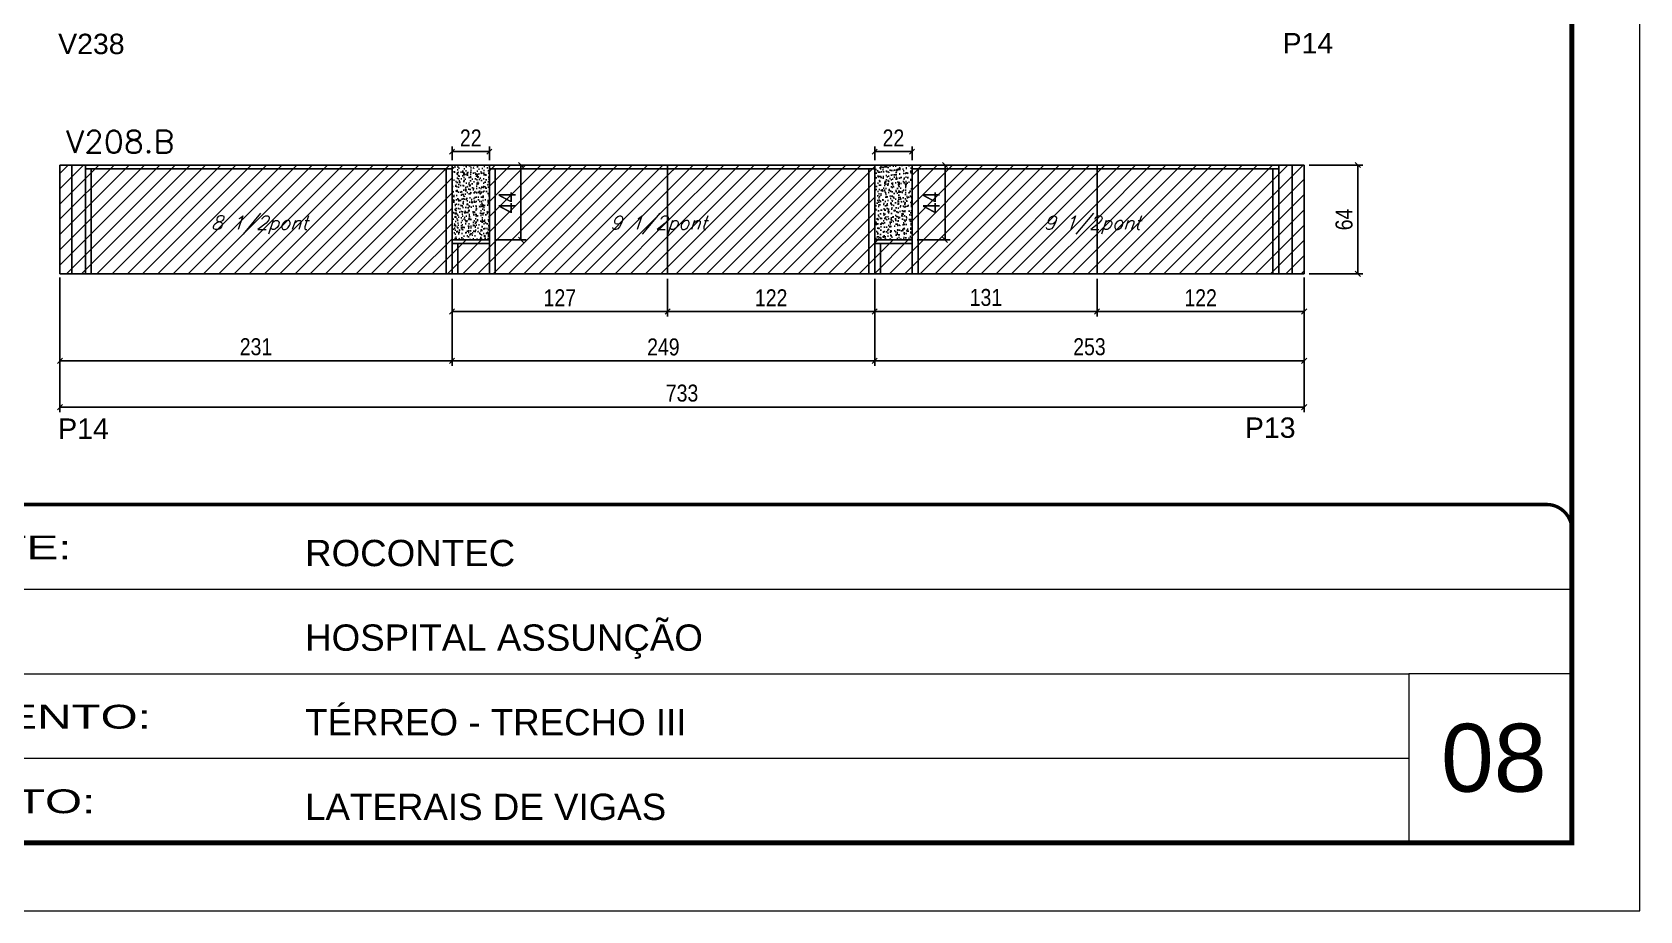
# Model space of a CAD drawing. Extents: x 137137 to 143418, y 10464 to 34486.
# Drawn here: x 142444 to 143391, y 32287 to 32805 of the extents above; entities that cross this region are included whole.
import ezdxf

# ---------------------------------------------------------------- set-up
doc = ezdxf.new("R2010")
doc.units = 0
doc.linetypes.add('CONTINUO', pattern=[0])
doc.linetypes.add('DASHED', pattern=[0.75, 0.5, -0.25])
for name, color, linetype in [('5', 5, 'Continuous'), ('COTA', 241, 'Continuous'), ('Painéis', 200, 'Continuous'), ('SARR_2.2x7', 40, 'Continuous'), ('SARR_3.5x7', 81, 'Continuous'), ('texto', 7, 'Continuous')]:
    doc.layers.add(name, color=color, linetype=linetype)
for name, color, linetype, lineweight in [('CARIMBO', 255, 'Continuous', 9), ('Folhas', 255, 'Continuous', 9), ('Hachura', 251, 'Continuous', 9), ('SARRAFO DE PRESSAO', 251, 'DASHED', 9), ('Texto Seção', 7, 'Continuous', 15)]:
    doc.layers.add(name, color=color, linetype=linetype, lineweight=lineweight)
doc.styles.add('ARIAL', font='arial.ttf')
doc.styles.add('COTA TECNICA', font='techl___.ttf', dxfattribs={"height": 10})
doc.styles.add('REGUA-120', font='ROMANS.shx', dxfattribs={"height": 15})
doc.styles.add('Romans', font='romans.shx')
doc.styles.get("Standard").update_dxf_attribs({"font": 'arial.ttf'})
doc.styles.add('Tecnologia', font='')
doc.styles.get('Tecnologia').set_extended_font_data('Forgotten Futurist')
doc.dimstyles.new('PAINEL', dxfattribs={"dimtxt": 10, "dimasz": 3, "dimexe": 3, "dimexo": 3, "dimgap": 3, "dimtad": 1, "dimdec": 1, "dimzin": 12, "dimdsep": 46, "dimtxsty": 'COTA TECNICA', "dimblk1": 'OBLIQUE', "dimblk2": 'OBLIQUE', "dimsah": 1, "dimcen": 0.9, "dimclrd": 4, "dimclre": 4, "dimclrt": 240, "dimadec": 1, "dimazin": 3, "dimtfac": 1, "dimtdec": 1, "dimtmove": 0, "dimatfit": 3, "dimfxl": 1, "dimtolj": 1, "dimtzin": 12, "dimarcsym": 0})
pattern_1 = [(50, (11015.9967, 442.5227), (5.46554007, -0.47817257), [0.5715, -6.2865]), (355, (11015.9967, 442.523), (-1.05730264, 5.73170536), [0.4572, -5.02921753]), (100.4514447, (11016.452, 442.483), (4.40823741, 5.25353256), [0.48570026, -5.34270734]), (46.1842, (11015.997, 444.047), (8.13237123, -1.26126984), [0.85725, -9.42975]), (96.6355576, (11016.6744, 443.942), (7.122124, 7.42278374), [0.7285507, -8.01406824]), (351.184151, (11015.997, 444.047), (7.122124, 7.42278374), [0.685799, -7.54379196]), (21, (11016.7587, 443.6657), (4.54843174, -3.06795595), [0.5715, -6.2865]), (326, (11016.7587, 443.666), (1.85406085, 5.52563898), [0.4572, -5.0292]), (71.451445, (11017.138, 443.41), (6.40249258, 2.45768307), [0.48570026, -5.34269813]), (37.5, (11015.9967, 442.5227), (0.092658098, 2.536651166), [0, -4.96824, 0, -5.1054, 0, -5.04825]), (7.5, (11015.9967, 442.5227), (2.004589875, 3.005417245), [0, -2.91084, 0, -4.85394, 0, -1.92405]), (327.5, (11014.2975, 442.5227), (4.067717855, -0.17186232), [0, -1.905, 0, -5.9436, 0, -7.8867]), (317.5, (11013.5355, 442.5227), (4.44387544, 0.76279473), [0, -2.4765, 0, -3.94716, 0, -5.6007])]

# ---------------------------------------------------------------- blocks, each defined once
blk = doc.blocks.new('_Oblique')
at = {"color": 0, "linetype": 'ByBlock', "lineweight": -2}
blk.add_line((-0.5, -0.5), (0.5, 0.5), dxfattribs=at)
blk = doc.blocks.new('*D211')
at = {"layer": 'COTA', "color": 4, "linetype": 'ByBlock', "lineweight": -2, "transparency": 16777216}
for p, q in [((142940.05, 32659.26), (142940.05, 32608.05)), ((143193.05, 32659.26), (143193.05, 32608.05)), ((143193.05, 32611.05), (142940.05, 32611.05))]:
    blk.add_line(p, q, dxfattribs=at)
at = {"layer": 'Defpoints', "color": 0, "linetype": 'ByBlock', "transparency": 16777216}
for p in [(142940.05, 32662.26), (143193.05, 32662.26), (142940.05, 32611.05)]:
    blk.add_point(p, dxfattribs=at)
at = {"layer": 'COTA', "color": 4, "linetype": 'ByBlock', "lineweight": -2, "transparency": 16777216, "xscale": 3, "yscale": 3, "zscale": 3, "rotation": 180}
blk.add_blockref('_Oblique', (142940.05, 32611.05), dxfattribs=at)
at = {"layer": 'COTA', "color": 4, "linetype": 'ByBlock', "lineweight": -2, "transparency": 16777216, "xscale": 3, "yscale": 3, "zscale": 3}
blk.add_blockref('_Oblique', (143193.05, 32611.05), dxfattribs=at)
at = {"layer": 'COTA', "color": 240, "linetype": 'ByBlock', "transparency": 16777216, "insert": (143066.55, 32619.27), "char_height": 10, "attachment_point": 5, "style": 'COTA TECNICA'}
blk.add_mtext('\\A1;253', dxfattribs=at)
blk = doc.blocks.new('*D212')
at = {"layer": 'COTA', "color": 4, "linetype": 'ByBlock', "lineweight": -2, "transparency": 16777216}
for p, q in [((142691.05, 32659.26), (142691.05, 32608.05)), ((142940.05, 32659.26), (142940.05, 32608.05)), ((142940.05, 32611.05), (142691.05, 32611.05))]:
    blk.add_line(p, q, dxfattribs=at)
at = {"layer": 'Defpoints', "color": 0, "linetype": 'ByBlock', "transparency": 16777216}
for p in [(142691.05, 32662.26), (142940.05, 32662.26), (142691.05, 32611.05)]:
    blk.add_point(p, dxfattribs=at)
at = {"layer": 'COTA', "color": 4, "linetype": 'ByBlock', "lineweight": -2, "transparency": 16777216, "xscale": 3, "yscale": 3, "zscale": 3, "rotation": 180}
blk.add_blockref('_Oblique', (142691.05, 32611.05), dxfattribs=at)
at = {"layer": 'COTA', "color": 4, "linetype": 'ByBlock', "lineweight": -2, "transparency": 16777216, "xscale": 3, "yscale": 3, "zscale": 3}
blk.add_blockref('_Oblique', (142940.05, 32611.05), dxfattribs=at)
at = {"layer": 'COTA', "color": 240, "linetype": 'ByBlock', "transparency": 16777216, "insert": (142815.55, 32619.15), "char_height": 10, "attachment_point": 5, "style": 'COTA TECNICA'}
blk.add_mtext('\\A1;249', dxfattribs=at)
blk = doc.blocks.new('*D213')
at = {"layer": 'COTA', "color": 4, "linetype": 'ByBlock', "lineweight": -2, "transparency": 16777216}
for p, q in [((142460.05, 32659.26), (142460.05, 32608.05)), ((142691.05, 32659.26), (142691.05, 32608.05)), ((142691.05, 32611.05), (142460.05, 32611.05))]:
    blk.add_line(p, q, dxfattribs=at)
at = {"layer": 'Defpoints', "color": 0, "linetype": 'ByBlock', "transparency": 16777216}
for p in [(142460.05, 32662.26), (142691.05, 32662.26), (142460.05, 32611.05)]:
    blk.add_point(p, dxfattribs=at)
at = {"layer": 'COTA', "color": 4, "linetype": 'ByBlock', "lineweight": -2, "transparency": 16777216, "xscale": 3, "yscale": 3, "zscale": 3, "rotation": 180}
blk.add_blockref('_Oblique', (142460.05, 32611.05), dxfattribs=at)
at = {"layer": 'COTA', "color": 4, "linetype": 'ByBlock', "lineweight": -2, "transparency": 16777216, "xscale": 3, "yscale": 3, "zscale": 3}
blk.add_blockref('_Oblique', (142691.05, 32611.05), dxfattribs=at)
at = {"layer": 'COTA', "color": 240, "linetype": 'ByBlock', "transparency": 16777216, "insert": (142575.55, 32619.27), "char_height": 10, "attachment_point": 5, "style": 'COTA TECNICA'}
blk.add_mtext('\\A1;231', dxfattribs=at)
blk = doc.blocks.new('*D214')
at = {"layer": 'COTA', "color": 4, "linetype": 'ByBlock', "lineweight": -2, "transparency": 16777216}
for p, q in [((143071.05, 32659.26), (143071.05, 32637.08)), ((143193.05, 32659.26), (143193.05, 32637.08)), ((143193.05, 32640.08), (143071.05, 32640.08))]:
    blk.add_line(p, q, dxfattribs=at)
at = {"layer": 'Defpoints', "color": 0, "linetype": 'ByBlock', "transparency": 16777216}
for p in [(143071.05, 32662.26), (143193.05, 32662.26), (143071.05, 32640.08)]:
    blk.add_point(p, dxfattribs=at)
at = {"layer": 'COTA', "color": 4, "linetype": 'ByBlock', "lineweight": -2, "transparency": 16777216, "xscale": 3, "yscale": 3, "zscale": 3, "rotation": 180}
blk.add_blockref('_Oblique', (143071.05, 32640.08), dxfattribs=at)
at = {"layer": 'COTA', "color": 4, "linetype": 'ByBlock', "lineweight": -2, "transparency": 16777216, "xscale": 3, "yscale": 3, "zscale": 3}
blk.add_blockref('_Oblique', (143193.05, 32640.08), dxfattribs=at)
at = {"layer": 'COTA', "color": 240, "linetype": 'ByBlock', "transparency": 16777216, "insert": (143132.05, 32648.13), "char_height": 10, "attachment_point": 5, "style": 'COTA TECNICA'}
blk.add_mtext('\\A1;122', dxfattribs=at)
blk = doc.blocks.new('*D215')
at = {"layer": 'COTA', "color": 4, "linetype": 'ByBlock', "lineweight": -2, "transparency": 16777216}
for p, q in [((142940.05, 32659.26), (142940.05, 32637.08)), ((143071.05, 32659.26), (143071.05, 32637.08)), ((143071.05, 32640.08), (142940.05, 32640.08))]:
    blk.add_line(p, q, dxfattribs=at)
at = {"layer": 'Defpoints', "color": 0, "linetype": 'ByBlock', "transparency": 16777216}
for p in [(142940.05, 32662.26), (143071.05, 32662.26), (142940.05, 32640.08)]:
    blk.add_point(p, dxfattribs=at)
at = {"layer": 'COTA', "color": 4, "linetype": 'ByBlock', "lineweight": -2, "transparency": 16777216, "xscale": 3, "yscale": 3, "zscale": 3, "rotation": 180}
blk.add_blockref('_Oblique', (142940.05, 32640.08), dxfattribs=at)
at = {"layer": 'COTA', "color": 4, "linetype": 'ByBlock', "lineweight": -2, "transparency": 16777216, "xscale": 3, "yscale": 3, "zscale": 3}
blk.add_blockref('_Oblique', (143071.05, 32640.08), dxfattribs=at)
at = {"layer": 'COTA', "color": 240, "linetype": 'ByBlock', "transparency": 16777216, "insert": (143005.55, 32648.29), "char_height": 10, "attachment_point": 5, "style": 'COTA TECNICA'}
blk.add_mtext('\\A1;131', dxfattribs=at)
blk = doc.blocks.new('*D216')
at = {"layer": 'COTA', "color": 4, "linetype": 'ByBlock', "lineweight": -2, "transparency": 16777216}
for p, q in [((142818.05, 32659.26), (142818.05, 32637.08)), ((142940.05, 32659.26), (142940.05, 32637.08)), ((142940.05, 32640.08), (142818.05, 32640.08))]:
    blk.add_line(p, q, dxfattribs=at)
at = {"layer": 'Defpoints', "color": 0, "linetype": 'ByBlock', "transparency": 16777216}
for p in [(142818.05, 32662.26), (142940.05, 32662.26), (142818.05, 32640.08)]:
    blk.add_point(p, dxfattribs=at)
at = {"layer": 'COTA', "color": 4, "linetype": 'ByBlock', "lineweight": -2, "transparency": 16777216, "xscale": 3, "yscale": 3, "zscale": 3, "rotation": 180}
blk.add_blockref('_Oblique', (142818.05, 32640.08), dxfattribs=at)
at = {"layer": 'COTA', "color": 4, "linetype": 'ByBlock', "lineweight": -2, "transparency": 16777216, "xscale": 3, "yscale": 3, "zscale": 3}
blk.add_blockref('_Oblique', (142940.05, 32640.08), dxfattribs=at)
at = {"layer": 'COTA', "color": 240, "linetype": 'ByBlock', "transparency": 16777216, "insert": (142879.05, 32648.13), "char_height": 10, "attachment_point": 5, "style": 'COTA TECNICA'}
blk.add_mtext('\\A1;122', dxfattribs=at)
blk = doc.blocks.new('*D217')
at = {"layer": 'COTA', "color": 4, "linetype": 'ByBlock', "lineweight": -2, "transparency": 16777216}
for p, q in [((142691.05, 32659.26), (142691.05, 32637.08)), ((142818.05, 32659.26), (142818.05, 32637.08)), ((142818.05, 32640.08), (142691.05, 32640.08))]:
    blk.add_line(p, q, dxfattribs=at)
at = {"layer": 'Defpoints', "color": 0, "linetype": 'ByBlock', "transparency": 16777216}
for p in [(142691.05, 32662.26), (142818.05, 32662.26), (142691.05, 32640.08)]:
    blk.add_point(p, dxfattribs=at)
at = {"layer": 'COTA', "color": 4, "linetype": 'ByBlock', "lineweight": -2, "transparency": 16777216, "xscale": 3, "yscale": 3, "zscale": 3, "rotation": 180}
blk.add_blockref('_Oblique', (142691.05, 32640.08), dxfattribs=at)
at = {"layer": 'COTA', "color": 4, "linetype": 'ByBlock', "lineweight": -2, "transparency": 16777216, "xscale": 3, "yscale": 3, "zscale": 3}
blk.add_blockref('_Oblique', (142818.05, 32640.08), dxfattribs=at)
at = {"layer": 'COTA', "color": 240, "linetype": 'ByBlock', "transparency": 16777216, "insert": (142754.55, 32648.15), "char_height": 10, "attachment_point": 5, "style": 'COTA TECNICA'}
blk.add_mtext('\\A1;127', dxfattribs=at)
blk = doc.blocks.new('*D218')
at = {"layer": 'COTA', "color": 4, "linetype": 'ByBlock', "lineweight": -2, "transparency": 16777216}
for p, q in [((142716.05, 32726.26), (142734.64, 32726.26)), ((142731.64, 32726.26), (142731.64, 32682.26)), ((142716.05, 32682.26), (142734.64, 32682.26))]:
    blk.add_line(p, q, dxfattribs=at)
at = {"layer": 'Defpoints', "color": 0, "linetype": 'ByBlock', "transparency": 16777216}
for p in [(142713.05, 32726.26), (142713.05, 32682.26), (142731.64, 32682.26)]:
    blk.add_point(p, dxfattribs=at)
at = {"layer": 'COTA', "color": 4, "linetype": 'ByBlock', "lineweight": -2, "transparency": 16777216, "xscale": 3, "yscale": 3, "zscale": 3}
for p, rotation in [((142731.64, 32726.26), 90), ((142731.64, 32682.26), 270)]:
    blk.add_blockref('_Oblique', p, dxfattribs=dict(at, rotation=rotation))
at = {"layer": 'COTA', "color": 240, "linetype": 'ByBlock', "transparency": 16777216, "insert": (142723.57, 32704.26), "char_height": 10, "attachment_point": 5, "rotation": 90, "style": 'COTA TECNICA'}
blk.add_mtext('\\A1;44', dxfattribs=at)
blk = doc.blocks.new('*D219')
at = {"layer": 'COTA', "color": 4, "linetype": 'ByBlock', "lineweight": -2, "transparency": 16777216}
for p, q in [((142965.05, 32726.26), (142984.48, 32726.26)), ((142981.48, 32726.26), (142981.48, 32682.26)), ((142965.05, 32682.26), (142984.48, 32682.26))]:
    blk.add_line(p, q, dxfattribs=at)
at = {"layer": 'Defpoints', "color": 0, "linetype": 'ByBlock', "transparency": 16777216}
for p in [(142962.05, 32726.26), (142962.05, 32682.26), (142981.48, 32682.26)]:
    blk.add_point(p, dxfattribs=at)
at = {"layer": 'COTA', "color": 4, "linetype": 'ByBlock', "lineweight": -2, "transparency": 16777216, "xscale": 3, "yscale": 3, "zscale": 3}
for p, rotation in [((142981.48, 32726.26), 90), ((142981.48, 32682.26), 270)]:
    blk.add_blockref('_Oblique', p, dxfattribs=dict(at, rotation=rotation))
at = {"layer": 'COTA', "color": 240, "linetype": 'ByBlock', "transparency": 16777216, "insert": (142973.41, 32704.26), "char_height": 10, "attachment_point": 5, "rotation": 90, "style": 'COTA TECNICA'}
blk.add_mtext('\\A1;44', dxfattribs=at)
blk = doc.blocks.new('*D49')
at = {"layer": 'COTA', "color": 4, "linetype": 'ByBlock', "lineweight": -2, "transparency": 16777216}
for p, q in [((143196.05, 32726.26), (143227.68, 32726.26)), ((143224.68, 32726.26), (143224.68, 32662.26)), ((143196.05, 32662.26), (143227.68, 32662.26))]:
    blk.add_line(p, q, dxfattribs=at)
at = {"layer": 'Defpoints', "color": 0, "linetype": 'ByBlock', "transparency": 16777216}
for p in [(143193.05, 32726.26), (143193.05, 32662.26), (143224.68, 32662.26)]:
    blk.add_point(p, dxfattribs=at)
at = {"layer": 'COTA', "color": 4, "linetype": 'ByBlock', "lineweight": -2, "transparency": 16777216, "xscale": 3, "yscale": 3, "zscale": 3}
for p, rotation in [((143224.68, 32726.26), 90), ((143224.68, 32662.26), 270)]:
    blk.add_blockref('_Oblique', p, dxfattribs=dict(at, rotation=rotation))
at = {"layer": 'COTA', "color": 240, "linetype": 'ByBlock', "transparency": 16777216, "insert": (143216.58, 32694.26), "char_height": 10, "attachment_point": 5, "rotation": 90, "style": 'COTA TECNICA'}
blk.add_mtext('\\A1;64', dxfattribs=at)
blk = doc.blocks.new('9999999999')
at = {"color": 30, "linetype": 'CONTINUO'}
for p, q in [((98564.56, 34379.64), (99583.98, 34379.64)), ((98564.56, 34329.83), (99487.98, 34329.83)), ((99583.98, 34329.83), (99487.98, 34329.83)), ((99487.98, 34329.83), (99487.98, 34230.21)), ((98564.56, 34280.02), (99487.98, 34280.02))]:
    blk.add_line(p, q, dxfattribs=at)
at = {"color": 30, "linetype": 'CONTINUO', "const_width": 2}
blk.add_lwpolyline([(99583.98, 34230.21), (99583.98, 34414.45, 0.414214), (99568.98, 34429.45), (98228.98, 34429.45, 0.414214), (98213.98, 34414.45), (98213.98, 34245.21, 0.414214), (98228.98, 34230.21), (99583.98, 34230.21)], format="xyb", dxfattribs=at)
at = {"layer": 'Folhas'}
blk.add_lwpolyline([(98138.98, 34190.21), (99623.98, 34190.21), (99623.98, 35240.21), (98138.98, 35240.21)], close=True, dxfattribs=at)
at = {"layer": 'Folhas', "color": 30, "const_width": 3}
blk.add_lwpolyline([(98213.98, 34230.21), (99583.98, 34230.21), (99583.98, 35200.21), (98213.98, 35200.21)], close=True, dxfattribs=at)
at = {"color": 7, "linetype": 'Continuous', "ltscale": 5, "style": 'ARIAL'}
for s, height, p in [('ROCONTEC', 15.483, (98837.68, 34393.13)), ('HOSPITAL ASSUNÇÃO', 15.4829, (98837.68, 34343.32)), ('TÉRREO - TRECHO III', 15.4829, (98837.68, 34293.51)), ('LATERAIS DE VIGAS', 15.4829, (98837.68, 34243.7))]:
    blk.add_text(s, height=height, dxfattribs=at).set_placement(p)
at = {"layer": 'Folhas', "color": 7, "style": 'Tecnologia', "width": 1.5}
for s, p in [('CLIENTE:', (98573.65, 34397.17)), ('PAVIMENTO:', (98573.65, 34297.5)), ('PROJETO:', (98573.65, 34247.69))]:
    blk.add_text(s, height=14, dxfattribs=at).set_placement(p)
blk = doc.blocks.new('*D280')
at = {"layer": 'COTA', "color": 4, "lineweight": -2, "transparency": 16777216}
for p, q in [((142691.05, 32729.26), (142691.05, 32737.24)), ((142713.05, 32734.24), (142691.05, 32734.24)), ((142713.05, 32729.26), (142713.05, 32737.24))]:
    blk.add_line(p, q, dxfattribs=at)
at = {"layer": 'Defpoints', "color": 0, "transparency": 16777216}
for p in [(142691.05, 32734.24), (142691.05, 32726.26), (142713.05, 32726.26)]:
    blk.add_point(p, dxfattribs=at)
at = {"layer": 'COTA', "color": 4, "lineweight": -2, "transparency": 16777216, "xscale": 3, "yscale": 3, "zscale": 3, "rotation": 180}
blk.add_blockref('_Oblique', (142691.05, 32734.24), dxfattribs=at)
at = {"layer": 'COTA', "color": 4, "lineweight": -2, "transparency": 16777216, "xscale": 3, "yscale": 3, "zscale": 3}
blk.add_blockref('_Oblique', (142713.05, 32734.24), dxfattribs=at)
at = {"layer": 'COTA', "color": 240, "transparency": 16777216, "insert": (142702.05, 32742.24), "char_height": 10, "attachment_point": 5, "style": 'COTA TECNICA'}
blk.add_mtext('\\A1;22', dxfattribs=at)
blk = doc.blocks.new('*D281')
at = {"layer": 'COTA', "color": 4, "lineweight": -2, "transparency": 16777216}
for p, q in [((142940.05, 32729.26), (142940.05, 32737.24)), ((142962.05, 32734.24), (142940.05, 32734.24)), ((142962.05, 32729.26), (142962.05, 32737.24))]:
    blk.add_line(p, q, dxfattribs=at)
at = {"layer": 'Defpoints', "color": 0, "transparency": 16777216}
for p in [(142940.05, 32734.24), (142940.05, 32726.26), (142962.05, 32726.26)]:
    blk.add_point(p, dxfattribs=at)
at = {"layer": 'COTA', "color": 4, "lineweight": -2, "transparency": 16777216, "xscale": 3, "yscale": 3, "zscale": 3, "rotation": 180}
blk.add_blockref('_Oblique', (142940.05, 32734.24), dxfattribs=at)
at = {"layer": 'COTA', "color": 4, "lineweight": -2, "transparency": 16777216, "xscale": 3, "yscale": 3, "zscale": 3}
blk.add_blockref('_Oblique', (142962.05, 32734.24), dxfattribs=at)
at = {"layer": 'COTA', "color": 240, "transparency": 16777216, "insert": (142951.05, 32742.24), "char_height": 10, "attachment_point": 5, "style": 'COTA TECNICA'}
blk.add_mtext('\\A1;22', dxfattribs=at)
blk = doc.blocks.new('*D6290')
at = {"layer": 'Defpoints', "color": 0, "ltscale": 25, "transparency": 16777216}
for p in [(142460.05, 32663.12), (143193.05, 32663.12), (143193.05, 32583.76)]:
    blk.add_point(p, dxfattribs=at)
at = {"layer": 'Painéis', "color": 4, "lineweight": -2, "ltscale": 25, "transparency": 16777216}
for p, q in [((142460.05, 32660.12), (142460.05, 32580.76)), ((143193.05, 32660.12), (143193.05, 32580.76)), ((142460.05, 32583.76), (143193.05, 32583.76))]:
    blk.add_line(p, q, dxfattribs=at)
at = {"layer": 'Painéis', "color": 4, "lineweight": -2, "ltscale": 25, "transparency": 16777216, "xscale": 3, "yscale": 3, "zscale": 3, "rotation": 180}
blk.add_blockref('_Oblique', (142460.05, 32583.76), dxfattribs=at)
at = {"layer": 'Painéis', "color": 4, "lineweight": -2, "ltscale": 25, "transparency": 16777216, "xscale": 3, "yscale": 3, "zscale": 3}
blk.add_blockref('_Oblique', (143193.05, 32583.76), dxfattribs=at)
at = {"layer": 'Painéis', "color": 240, "ltscale": 25, "transparency": 16777216, "insert": (142826.55, 32591.98), "char_height": 10, "attachment_point": 5, "style": 'COTA TECNICA'}
blk.add_mtext('\\A1;733', dxfattribs=at)

msp = doc.modelspace()

# ---------------------------------------------------------------- hatches: boundary and pattern name
at = {"layer": 'COTA', "linetype": 'ByBlock'}
h = msp.add_hatch(dxfattribs=at)
h.set_pattern_fill('AR-CONC', color=256, scale=0.03)
h.set_pattern_definition(pattern_1)
h.paths.add_polyline_path([(142691.05, 32726.26), (142713.05, 32726.26), (142713.05, 32682.26), (142691.05, 32682.26), (142691.05, 32682.26)])
h = msp.add_hatch(dxfattribs=at)
h.set_pattern_fill('AR-CONC', color=256, scale=0.03)
h.set_pattern_definition(pattern_1)
h.paths.add_polyline_path([(142940.05, 32682.26), (142962.05, 32682.26), (142962.05, 32726.26), (142940.05, 32726.26)])
at = {"layer": 'Hachura', "linetype": 'ByBlock'}
h = msp.add_hatch(dxfattribs=at)
h.set_pattern_fill('ANSI31', color=256, scale=2)
h.paths.add_polyline_path([(142691.05, 32726.26), (142460.05, 32726.26), (142460.05, 32662.26), (142691.05, 32662.26), (142691.05, 32682.26)])
h.paths.add_polyline_path([(142541.21, 32683.04), (142608.83, 32683.04), (142614.33, 32699.01), (142546.71, 32699.01)], flags=24)
h = msp.add_hatch(dxfattribs=at)
h.set_pattern_fill('ANSI31', color=256, scale=2)
h.paths.add_polyline_path([(142818.05, 32726.26), (142713.05, 32726.26), (142713.05, 32682.26), (142691.05, 32682.26), (142691.05, 32662.26), (142818.05, 32662.26)])
h.paths.add_polyline_path([(142733.42, 32693.48), (142733.42, 32715.67), (142712.84, 32715.67), (142712.84, 32693.48)], flags=24)
h = msp.add_hatch(dxfattribs=at)
h.set_pattern_fill('ANSI31', color=256, scale=2)
h.paths.add_polyline_path([(142940.05, 32682.26), (142940.05, 32726.26), (142818.05, 32726.26), (142818.05, 32662.26), (142940.05, 32662.26)])
h = msp.add_hatch(dxfattribs=at)
h.set_pattern_fill('ANSI31', color=256, scale=2)
h.paths.add_polyline_path([(143071.05, 32726.26), (142962.05, 32726.26), (142962.05, 32682.26), (142940.05, 32682.26), (142940.05, 32662.26), (143071.05, 32662.26)])
h.paths.add_polyline_path([(142983.26, 32693.48), (142983.26, 32715.67), (142962.68, 32715.67), (142962.68, 32693.48)], flags=24)
h = msp.add_hatch(dxfattribs=at)
h.set_pattern_fill('ANSI31', color=256, scale=2)
h.paths.add_polyline_path([(143193.05, 32726.26), (143071.05, 32726.26), (143071.05, 32662.26), (143193.05, 32662.26)])

# ---------------------------------------------------------------- linework, layer by layer
at = {"layer": 'COTA', "linetype": 'ByBlock'}
for p, q in [((142713.05, 32726.26), (142691.05, 32726.26)), ((142962.05, 32726.26), (142940.05, 32726.26))]:
    msp.add_line(p, q, dxfattribs=at)
at = {"layer": 'Painéis', "linetype": 'ByBlock'}
for p, q in [((142460.05, 32662.26), (142460.05, 32726.26)), ((142460.05, 32726.26), (142691.05, 32726.26)), ((142691.05, 32726.26), (142691.05, 32682.26)), ((142713.05, 32726.26), (142940.05, 32726.26)), ((142713.05, 32726.26), (142713.05, 32682.26)), ((142818.05, 32726.26), (142818.05, 32662.26)), ((142940.05, 32726.26), (142940.05, 32682.26)), ((142962.05, 32726.26), (143193.05, 32726.26)), ((142962.05, 32726.26), (142962.05, 32682.26)), ((143071.05, 32726.26), (143071.05, 32662.26)), ((143193.05, 32726.26), (143193.05, 32662.26)), ((142713.05, 32682.26), (142691.05, 32682.26)), ((142691.05, 32682.26), (142691.05, 32662.26)), ((142962.05, 32682.26), (142940.05, 32682.26)), ((142940.05, 32682.26), (142940.05, 32662.26)), ((142691.05, 32662.26), (142460.05, 32662.26)), ((142940.05, 32662.26), (142687.05, 32662.26)), ((143193.05, 32662.26), (142940.05, 32662.26))]:
    msp.add_line(p, q, dxfattribs=at)
at = {"layer": 'SARR_2.2x7', "linetype": 'Continuous'}
for p, q in [((142467.05, 32726.26), (142467.05, 32662.26)), ((142475.05, 32724.06), (142691.05, 32724.06)), ((142713.05, 32724.06), (142940.05, 32724.06)), ((142962.05, 32724.06), (143178.05, 32724.06)), ((143186.05, 32726.26), (143186.05, 32662.26)), ((142691.05, 32680.06), (142713.05, 32680.06)), ((142940.05, 32680.06), (142962.05, 32680.06))]:
    msp.add_line(p, q, dxfattribs=at)
at = {"layer": 'SARR_3.5x7'}
for p, q in [((142475.05, 32726.26), (142475.05, 32662.26)), ((142478.55, 32724.07), (142478.55, 32662.26)), ((142687.55, 32724.06), (142687.55, 32662.26)), ((142716.55, 32724.06), (142716.55, 32662.26)), ((142936.55, 32724.06), (142936.55, 32662.26)), ((142965.55, 32724.06), (142965.55, 32662.26)), ((143174.55, 32724.06), (143174.55, 32662.26)), ((143178.05, 32726.26), (143178.05, 32662.26)), ((142694.55, 32680.06), (142694.55, 32662.26)), ((142713.05, 32682.26), (142713.05, 32662.26)), ((142943.55, 32680.06), (142943.55, 32662.26)), ((142962.05, 32682.26), (142962.05, 32662.26))]:
    msp.add_line(p, q, dxfattribs=at)

# ---------------------------------------------------------------- block references
at = {"layer": 'SARRAFO DE PRESSAO', "color": 6, "linetype": 'ByBlock'}
msp.add_blockref('9999999999', (43766.81, -1903), dxfattribs=at)

# ---------------------------------------------------------------- texts
at = {"layer": '5', "linetype": 'Continuous'}
for s, p in [('V238', (142459.02, 32791.62)), ('P14', (143180.36, 32792.02)), ('P14', (142459.02, 32565.08)), ('P13', (143158.13, 32565.68))]:
    msp.add_text(s, height=12, rotation=0.00004, dxfattribs=at).set_placement(p)
at = {"layer": 'CARIMBO', "style": 'ARIAL'}
msp.add_text('08', height=40, dxfattribs=at).set_placement((143273.65, 32357.34))
at = {"layer": 'texto', "color": 2, "char_height": 8, "attachment_point": 5, "style": 'Romans'}
for s, insert in [('{\\Q19;\\C256;8 1/2pont}', (142577.58, 32691.02)), ('{\\Q19;\\C256;9 1/2pont}', (142812.69, 32691.02)), ('{\\Q19;\\C256;9 1/2pont}', (143068.17, 32691.02))]:
    msp.add_mtext(s, dxfattribs=dict(at, insert=insert))
at = {"layer": 'Texto Seção', "style": 'REGUA-120', "width": 1.05}
msp.add_text('V208.B', height=13, dxfattribs=at).set_placement((142463.77, 32733.55))

# ---------------------------------------------------------------- dimensions: what is measured, and where the dimension line sits
at = {"layer": 'COTA'}
for base, p1, p2, picture, middle in [((142691.05, 32734.24), (142713.05, 32726.26), (142691.05, 32726.26), '*D280', (142702.05, 32742.24)), ((142940.05, 32734.24), (142962.05, 32726.26), (142940.05, 32726.26), '*D281', (142951.05, 32742.24))]:
    dim = msp.add_linear_dim(base=base, p1=p1, p2=p2, dimstyle='PAINEL', dxfattribs=at)
    dim.commit()
    dim.dimension.update_dxf_attribs({"geometry": picture, "text_midpoint": middle})
at = {"layer": 'COTA', "linetype": 'ByBlock'}
for base, p1, p2, angle, picture, middle in [((142731.64, 32682.26), (142713.05, 32726.26), (142713.05, 32682.26), 90, '*D218', (142723.57, 32704.26)), ((142981.48, 32682.26), (142962.05, 32726.26), (142962.05, 32682.26), 90, '*D219', (142973.41, 32704.26)), ((143224.68, 32662.26), (143193.05, 32726.26), (143193.05, 32662.26), 90, '*D49', (143216.58, 32694.26)), ((142460.05, 32611.05), (142691.05, 32662.26), (142460.05, 32662.26), 180, '*D213', (142575.55, 32619.27)), ((142691.05, 32611.05), (142940.05, 32662.26), (142691.05, 32662.26), 180, '*D212', (142815.55, 32619.15)), ((142691.05, 32640.08), (142818.05, 32662.26), (142691.05, 32662.26), 180, '*D217', (142754.55, 32648.15)), ((142818.05, 32640.08), (142940.05, 32662.26), (142818.05, 32662.26), 180, '*D216', (142879.05, 32648.13)), ((142940.05, 32611.05), (143193.05, 32662.26), (142940.05, 32662.26), 180, '*D211', (143066.55, 32619.27)), ((142940.05, 32640.08), (143071.05, 32662.26), (142940.05, 32662.26), 180, '*D215', (143005.55, 32648.29)), ((143071.05, 32640.08), (143193.05, 32662.26), (143071.05, 32662.26), 180, '*D214', (143132.05, 32648.13))]:
    dim = msp.add_linear_dim(base=base, p1=p1, p2=p2, angle=angle, dimstyle='PAINEL', dxfattribs=at)
    dim.commit()
    dim.dimension.update_dxf_attribs({"geometry": picture, "text_midpoint": middle})
at = {"layer": 'Painéis', "ltscale": 25}
dim = msp.add_linear_dim(base=(143193.05, 32583.76), p1=(142460.05, 32663.12), p2=(143193.05, 32663.12), dimstyle='PAINEL', dxfattribs=at)
dim.commit()
dim.dimension.update_dxf_attribs({"geometry": '*D6290', "text_midpoint": (142826.55, 32591.98)})

doc.saveas('drawing.dxf')
